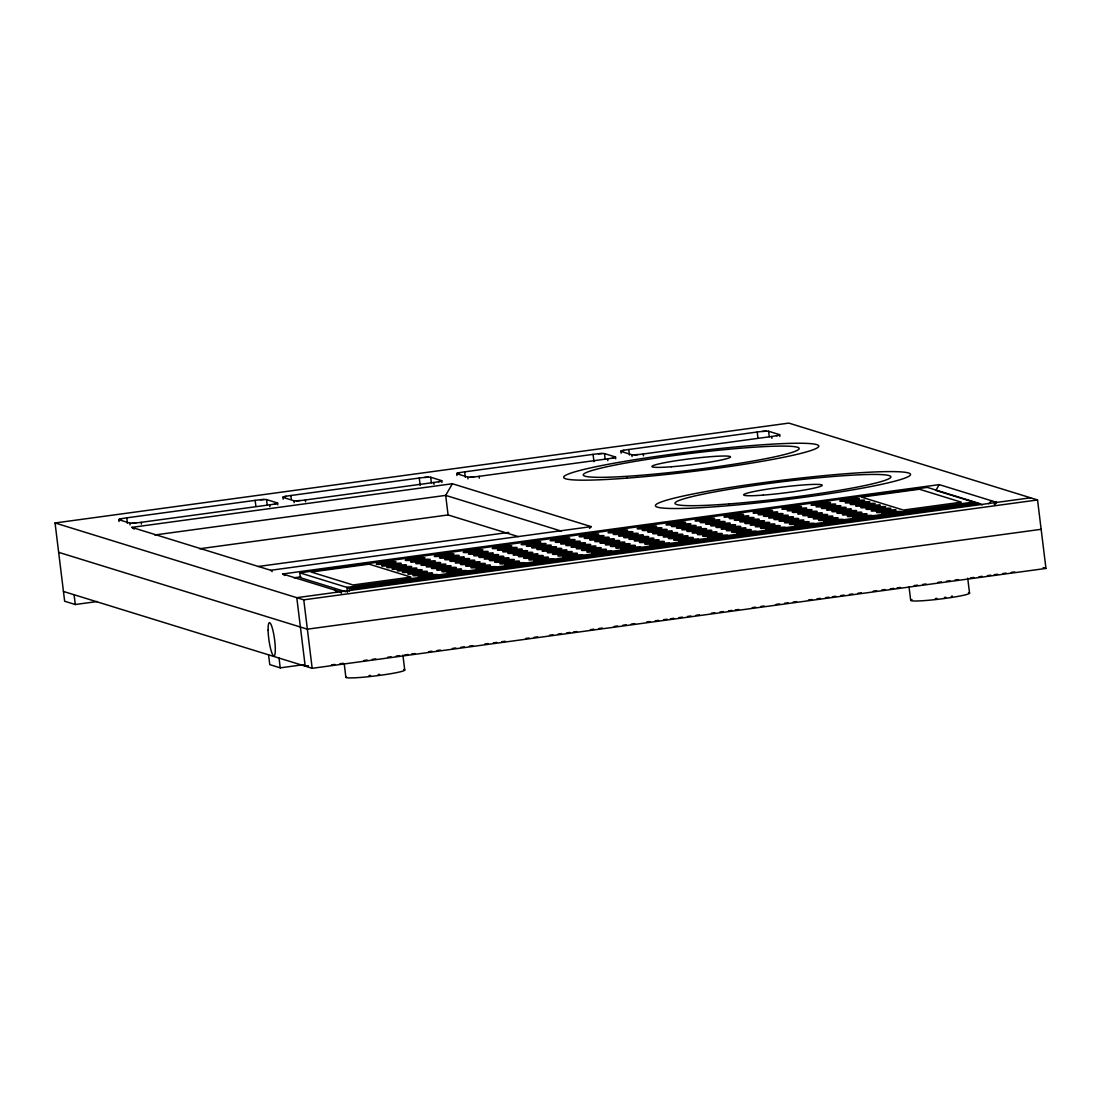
<?xml version="1.0" encoding="UTF-8"?>
<svg xmlns="http://www.w3.org/2000/svg" width="1101" height="1101" viewBox="0 0 1101 1101"><rect width="100%" height="100%" fill="white"/><g stroke="black" fill="none" stroke-linecap="round" stroke-linejoin="round"><path stroke-width="1.5" d="M349.306 591.265L349.485 588.182L977.055 502.758M589.53 528.397L591.223 526.636L452.387 483.738L445.685 495.381L448.079 514.938L518.199 536.6M994.74 504.506L996.777 502.4L939.222 484.619L935.864 490.427L982.367 504.795M994.217 504.354L995.896 502.125M988.712 503.721L991.547 500.776M97.26 601.531L75.295 604.518L64.656 601.242L55.05 522.975L788.825 423.101L1037.541 499.95L1045.95 568.433L312.175 668.307L63.459 591.457M121.908 518.612L119.362 519.218M119.046 521.53L118.825 519.7A9.881 0.757 -7 0 1 126.739 517.842L255.143 500.363A9.881 0.757 -7 0 1 266.552 499.593L277.535 502.978L277.755 504.822M260.497 499.758L264.185 499.496M286.054 496.276L283.494 496.868M283.191 499.193L282.957 497.349A9.881 0.757 -7 0 1 290.87 495.505L419.288 478.027A9.881 0.757 -7 0 1 430.684 477.242L441.666 480.642L441.9 482.472M424.628 477.407L428.317 477.16M459.833 472.618L457.287 473.224M456.97 475.536L456.75 473.691A9.881 0.757 -7 0 1 464.663 471.847L593.067 454.369A9.881 0.757 -7 0 1 604.477 453.584L615.459 456.984L615.693 458.814M598.421 453.75L602.109 453.502M623.978 450.281L621.418 450.873M621.115 453.185L620.881 451.355A9.881 0.757 -7 0 1 628.795 449.497L757.213 432.019A9.881 0.757 -7 0 1 768.608 431.248L779.591 434.647L779.825 436.478M762.553 431.413L766.241 431.165M135.863 522.934L132.175 523.181M274.452 504.065L277.012 503.46M299.995 500.583L296.32 500.831M438.583 481.729L441.143 481.123M473.788 476.926L470.113 477.187M612.376 458.071L614.936 457.465M637.919 454.589L634.245 454.837M776.508 435.721L779.068 435.129M118.825 519.7L129.808 523.085A9.881 0.757 -7 0 0 141.217 522.314L269.621 504.836A9.881 0.757 -7 0 0 277.535 502.978M282.957 497.349L293.953 500.749A9.881 0.757 -7 0 0 305.349 499.978L433.766 482.499A9.881 0.757 -7 0 0 441.666 480.642M456.75 473.691L467.746 477.091A9.881 0.757 -7 0 0 479.141 476.32L607.546 458.842A9.881 0.757 -7 0 0 615.459 456.984M620.881 451.355L631.878 454.754A9.881 0.757 -7 0 0 643.273 453.984L771.691 436.491A9.881 0.757 -7 0 0 779.591 434.647M134.212 529.058L131.845 527.365L452.387 483.738M154.663 534.99L445.685 495.381L561.455 531.15M199.611 548.766L448.079 514.938M258.336 566.478L508.8 532.389M131.845 527.365L270.681 570.277L591.223 526.636M284.774 575.479L282.682 573.979L939.222 484.619M299.775 572.823L927.345 487.399L979.67 503.556L352.1 588.98L299.775 572.823L300.38 577.708L345.838 591.76M294.077 577.791L300.89 576.855M420.568 577.337L346.87 587.37L347.462 592.255M437.29 575.066L449.538 573.401M466.26 571.116L478.508 569.451M495.23 567.18L507.465 565.515M524.186 563.23L536.435 561.565M553.156 559.294L565.391 557.629M582.126 555.344L594.361 553.679M611.083 551.408L623.331 549.743M640.053 547.458L652.287 545.793M669.023 543.522L681.258 541.857M697.979 539.573L710.228 537.907M726.949 535.636L739.184 533.971M755.905 531.687L768.154 530.021M784.875 527.751L797.124 526.085M813.845 523.801L826.08 522.135M842.802 519.865L855.05 518.199M871.772 515.915L884.007 514.25M900.742 511.979L974.44 501.946M1030.564 497.803L296.788 597.678L305.197 666.16L308.418 665.72M55.05 522.975L303.766 599.839L1037.541 499.95M1041.147 529.306L307.358 629.18L58.656 552.33M268.561 654.834L269.773 664.619L280.232 667.853L303.738 664.646M331.442 664.908L334.842 664.44M339.961 663.752L343.361 663.284M363.812 660.504L367.225 660.036M372.331 659.348L375.744 658.88M387.662 657.256L391.075 656.788M396.181 656.1L399.594 655.632M404.7 654.944L408.113 654.476M411.513 654.008L414.926 653.54M428.55 651.696L431.964 651.228M437.069 650.526L440.483 650.072M452.415 648.448L455.814 647.98M460.934 647.278L464.333 646.824M469.453 646.122L472.852 645.654M484.784 644.044L488.197 643.576M493.303 642.874L496.716 642.42M501.822 641.718L505.235 641.25M525.672 638.47L529.086 638.002M534.191 637.314L537.605 636.846M549.523 635.222L552.936 634.754M558.042 634.066L561.455 633.598M566.561 632.91L569.974 632.442M573.387 631.974L576.786 631.52M590.425 629.662L593.824 629.194M598.944 628.492L602.343 628.038M614.275 626.414L617.675 625.946M622.794 625.258L626.194 624.79M631.313 624.088L634.726 623.634M646.645 622.01L650.058 621.542M655.164 620.84L658.577 620.386M663.683 619.684L667.096 619.216M670.495 618.762L673.908 618.294M679.014 617.592L682.427 617.138M687.533 616.436L690.946 615.968M696.052 615.28L699.465 614.812M711.397 613.188L714.797 612.734M719.916 612.032L723.316 611.564M728.435 610.876L731.835 610.408M735.248 609.94L738.647 609.486M752.286 607.628L755.685 607.16M760.805 606.472L764.204 606.004M776.136 604.38L779.549 603.912M784.655 603.224L788.068 602.756M793.174 602.054L796.587 601.6M808.506 599.976L811.919 599.508M817.025 598.806L820.438 598.352M825.544 597.65L828.957 597.182M832.37 596.728L835.769 596.26M840.889 595.572L844.288 595.104M849.408 594.402L852.807 593.948M857.927 593.246L861.326 592.778M873.258 591.154L876.657 590.7M881.777 589.998L885.176 589.53M890.296 588.842L893.695 588.374M897.109 587.906L900.522 587.452M914.147 585.594L917.56 585.126M922.666 584.438L926.079 583.97M937.997 582.346L941.41 581.879M946.516 581.19L949.929 580.722M955.035 580.021L958.448 579.566M970.38 577.942L973.779 577.475M978.899 576.786L982.298 576.318M987.418 575.617L990.817 575.162M994.231 574.694L997.63 574.227M1002.75 573.538L1006.149 573.07M1011.268 572.369L1014.668 571.914M1043.156 567.565L1045.95 568.433M282.682 573.979L340.237 591.76M339.356 591.498L341.53 593.191M335.007 590.15L336.892 591.801M270.681 570.277L272.195 571.598M967.71 578.149L969.554 593.178M909.054 586.984L910.692 600.334M771.691 436.491L771.911 438.336M768.608 431.248L769.282 436.753M757.213 432.019L757.887 437.524M643.273 453.984L643.493 455.814M631.878 454.754L632.098 456.585M628.795 449.497L629.469 455.002M607.546 458.842L607.78 460.672M604.477 453.584L605.151 459.089M593.067 454.369L593.976 461.704M479.141 476.32L479.362 478.151M467.746 477.091L467.966 478.921M464.663 471.847L465.338 477.352M433.766 482.499L433.987 484.33M430.684 477.242L431.358 482.747M419.288 478.027L420.183 485.362M402.897 655.026L404.741 670.055M344.228 663.862L345.865 677.225M305.349 499.978L305.569 501.808M293.953 500.749L294.173 502.579M290.87 495.505L291.325 499.166M303.766 599.839L312.175 668.307M269.621 504.836L269.855 506.666M266.552 499.593L267.226 505.098M279.035 658.068L280.232 667.853M255.143 500.363L255.817 505.868M141.217 522.314L141.437 524.145M129.808 523.085L130.042 524.929M126.739 517.842L127.413 523.347M74.097 594.746L75.295 604.518M403.682 669.573A29.658 2.271 -7 0 1 376.336 675.808A29.658 2.271 -7 0 1 346.443 676.702M379.597 674.335A16.309 1.252 -7 0 1 378.18 674.528M370.542 675.422A16.309 1.252 -7 0 1 369 675.574M968.495 592.682A29.658 2.271 -7 0 1 939.69 599.095A29.658 2.271 -7 0 1 911.986 599.522M952.393 596.081A16.309 1.252 -7 0 1 951.25 596.315M945.855 597.237A16.309 1.252 -7 0 1 944.424 597.444M936.937 598.38A16.309 1.252 -7 0 1 935.368 598.545M369.11 564.152L311.17 572.038L353.036 584.975L410.962 577.089L369.11 564.152M919.445 489.243L861.505 497.129L903.37 510.066L961.297 502.18L919.445 489.243M718.747 506.474A128.5 9.854 -7 0 0 910.527 474.531A128.5 9.854 -7 0 0 719.682 489.161A128.5 9.854 -7 0 0 718.747 506.474M728.628 503.955A108.724 8.34 -7 0 0 890.902 476.926A108.724 8.34 -7 0 0 729.426 489.298A108.724 8.34 -7 0 0 728.628 503.955M627.006 478.123A128.5 9.854 -7 0 0 818.786 446.18A128.5 9.854 -7 0 0 627.942 460.81A128.5 9.854 -7 0 0 627.006 478.123M636.887 475.604A108.724 8.34 -7 0 0 799.161 448.575A108.724 8.34 -7 0 0 637.685 460.947A108.724 8.34 -7 0 0 636.887 475.604M763.213 495.106A39.54 3.028 -7 0 0 822.227 485.28A39.54 3.028 -7 0 0 763.502 489.78A39.54 3.028 -7 0 0 763.213 495.106M671.472 466.755A39.54 3.028 -7 0 0 730.486 456.929A39.54 3.028 -7 0 0 671.761 461.429A39.54 3.028 -7 0 0 671.472 466.755M881.323 512.488A9.881 0.757 -7 0 0 896.076 510.038A9.881 0.757 -7 0 0 881.406 511.167A9.881 0.757 -7 0 0 881.323 512.488M876.093 510.878A9.881 0.757 -7 0 0 890.847 508.414A9.881 0.757 -7 0 0 876.162 509.543A9.881 0.757 -7 0 0 876.093 510.878M870.863 509.254A9.881 0.757 -7 0 0 885.617 506.804A9.881 0.757 -7 0 0 870.932 507.933A9.881 0.757 -7 0 0 870.863 509.254M865.634 507.644A9.881 0.757 -7 0 0 880.387 505.18A9.881 0.757 -7 0 0 865.703 506.309A9.881 0.757 -7 0 0 865.634 507.644M860.404 506.02A9.881 0.757 -7 0 0 875.157 503.57A9.881 0.757 -7 0 0 860.473 504.698A9.881 0.757 -7 0 0 860.404 506.02M855.16 504.409A9.881 0.757 -7 0 0 869.914 501.946A9.881 0.757 -7 0 0 855.243 503.074A9.881 0.757 -7 0 0 855.16 504.409M849.931 502.785A9.881 0.757 -7 0 0 864.684 500.336A9.881 0.757 -7 0 0 850.013 501.464A9.881 0.757 -7 0 0 849.931 502.785M844.701 501.175A9.881 0.757 -7 0 0 859.454 498.712A9.881 0.757 -7 0 0 844.77 499.84A9.881 0.757 -7 0 0 844.701 501.175M815.731 505.111A9.881 0.757 -7 0 0 830.484 502.662A9.881 0.757 -7 0 0 815.813 503.79A9.881 0.757 -7 0 0 815.731 505.111M820.974 506.735A9.881 0.757 -7 0 0 835.728 504.272A9.881 0.757 -7 0 0 821.043 505.4A9.881 0.757 -7 0 0 820.974 506.735M826.204 508.345A9.881 0.757 -7 0 0 840.958 505.896A9.881 0.757 -7 0 0 826.273 507.024A9.881 0.757 -7 0 0 826.204 508.345M831.434 509.969A9.881 0.757 -7 0 0 846.187 507.506A9.881 0.757 -7 0 0 831.503 508.634A9.881 0.757 -7 0 0 831.434 509.969M836.664 511.58A9.881 0.757 -7 0 0 851.417 509.13A9.881 0.757 -7 0 0 836.732 510.258A9.881 0.757 -7 0 0 836.664 511.58M841.893 513.204A9.881 0.757 -7 0 0 856.647 510.74A9.881 0.757 -7 0 0 841.976 511.869A9.881 0.757 -7 0 0 841.893 513.204M847.137 514.814A9.881 0.757 -7 0 0 861.89 512.364A9.881 0.757 -7 0 0 847.206 513.493A9.881 0.757 -7 0 0 847.137 514.814M852.367 516.438A9.881 0.757 -7 0 0 867.12 513.974A9.881 0.757 -7 0 0 852.435 515.103A9.881 0.757 -7 0 0 852.367 516.438M823.397 520.374A9.881 0.757 -7 0 0 838.15 517.924A9.881 0.757 -7 0 0 823.465 519.053A9.881 0.757 -7 0 0 823.397 520.374M818.167 518.764A9.881 0.757 -7 0 0 832.92 516.3A9.881 0.757 -7 0 0 818.236 517.429A9.881 0.757 -7 0 0 818.167 518.764M812.937 517.14A9.881 0.757 -7 0 0 827.691 514.69A9.881 0.757 -7 0 0 813.006 515.818A9.881 0.757 -7 0 0 812.937 517.14M807.707 515.529A9.881 0.757 -7 0 0 822.461 513.066A9.881 0.757 -7 0 0 807.776 514.195A9.881 0.757 -7 0 0 807.707 515.529M802.464 513.906A9.881 0.757 -7 0 0 817.217 511.456A9.881 0.757 -7 0 0 802.546 512.584A9.881 0.757 -7 0 0 802.464 513.906M797.234 512.295A9.881 0.757 -7 0 0 811.987 509.832A9.881 0.757 -7 0 0 797.303 510.96A9.881 0.757 -7 0 0 797.234 512.295M792.004 510.671A9.881 0.757 -7 0 0 806.758 508.222A9.881 0.757 -7 0 0 792.073 509.35A9.881 0.757 -7 0 0 792.004 510.671M786.775 509.061A9.881 0.757 -7 0 0 801.528 506.598A9.881 0.757 -7 0 0 786.843 507.726A9.881 0.757 -7 0 0 786.775 509.061M757.805 512.997A9.881 0.757 -7 0 0 772.558 510.547A9.881 0.757 -7 0 0 757.873 511.676A9.881 0.757 -7 0 0 757.805 512.997M763.034 514.621A9.881 0.757 -7 0 0 777.788 512.158A9.881 0.757 -7 0 0 763.117 513.286A9.881 0.757 -7 0 0 763.034 514.621M768.278 516.231A9.881 0.757 -7 0 0 783.031 513.782A9.881 0.757 -7 0 0 768.347 514.91A9.881 0.757 -7 0 0 768.278 516.231M773.508 517.855A9.881 0.757 -7 0 0 788.261 515.392A9.881 0.757 -7 0 0 773.576 516.52A9.881 0.757 -7 0 0 773.508 517.855M778.737 519.466A9.881 0.757 -7 0 0 793.491 517.016A9.881 0.757 -7 0 0 778.806 518.144A9.881 0.757 -7 0 0 778.737 519.466M783.967 521.09A9.881 0.757 -7 0 0 798.72 518.626A9.881 0.757 -7 0 0 784.036 519.755A9.881 0.757 -7 0 0 783.967 521.09M789.197 522.7A9.881 0.757 -7 0 0 803.95 520.25A9.881 0.757 -7 0 0 789.279 521.379A9.881 0.757 -7 0 0 789.197 522.7M794.427 524.324A9.881 0.757 -7 0 0 809.18 521.86A9.881 0.757 -7 0 0 794.509 522.989A9.881 0.757 -7 0 0 794.427 524.324M765.47 528.26A9.881 0.757 -7 0 0 780.224 525.81A9.881 0.757 -7 0 0 765.539 526.925A9.881 0.757 -7 0 0 765.47 528.26M760.24 526.65A9.881 0.757 -7 0 0 774.994 524.186A9.881 0.757 -7 0 0 760.309 525.315A9.881 0.757 -7 0 0 760.24 526.65M754.997 525.026A9.881 0.757 -7 0 0 769.75 522.576A9.881 0.757 -7 0 0 755.08 523.704A9.881 0.757 -7 0 0 754.997 525.026M749.767 523.415A9.881 0.757 -7 0 0 764.521 520.952A9.881 0.757 -7 0 0 749.85 522.08A9.881 0.757 -7 0 0 749.767 523.415M744.537 521.791A9.881 0.757 -7 0 0 759.291 519.342A9.881 0.757 -7 0 0 744.606 520.47A9.881 0.757 -7 0 0 744.537 521.791M739.308 520.181A9.881 0.757 -7 0 0 754.061 517.718A9.881 0.757 -7 0 0 739.377 518.846A9.881 0.757 -7 0 0 739.308 520.181M734.078 518.557A9.881 0.757 -7 0 0 748.831 516.108A9.881 0.757 -7 0 0 734.147 517.236A9.881 0.757 -7 0 0 734.078 518.557M728.848 516.947A9.881 0.757 -7 0 0 743.602 514.484A9.881 0.757 -7 0 0 728.917 515.612A9.881 0.757 -7 0 0 728.848 516.947M699.878 520.883A9.881 0.757 -7 0 0 714.632 518.433A9.881 0.757 -7 0 0 699.947 519.562A9.881 0.757 -7 0 0 699.878 520.883M705.108 522.507A9.881 0.757 -7 0 0 719.861 520.044A9.881 0.757 -7 0 0 705.177 521.172A9.881 0.757 -7 0 0 705.108 522.507M710.338 524.117A9.881 0.757 -7 0 0 725.091 521.668A9.881 0.757 -7 0 0 710.42 522.796A9.881 0.757 -7 0 0 710.338 524.117M715.567 525.741A9.881 0.757 -7 0 0 730.321 523.278A9.881 0.757 -7 0 0 715.65 524.406A9.881 0.757 -7 0 0 715.567 525.741M720.811 527.351A9.881 0.757 -7 0 0 735.564 524.902A9.881 0.757 -7 0 0 720.88 526.03A9.881 0.757 -7 0 0 720.811 527.351M726.041 528.975A9.881 0.757 -7 0 0 740.794 526.512A9.881 0.757 -7 0 0 726.11 527.64A9.881 0.757 -7 0 0 726.041 528.975M731.27 530.586A9.881 0.757 -7 0 0 746.024 528.136A9.881 0.757 -7 0 0 731.339 529.251A9.881 0.757 -7 0 0 731.27 530.586M736.5 532.21A9.881 0.757 -7 0 0 751.254 529.746A9.881 0.757 -7 0 0 736.569 530.875A9.881 0.757 -7 0 0 736.5 532.21M707.544 536.146A9.881 0.757 -7 0 0 722.297 533.696A9.881 0.757 -7 0 0 707.613 534.811A9.881 0.757 -7 0 0 707.544 536.146M702.3 534.535A9.881 0.757 -7 0 0 717.054 532.072A9.881 0.757 -7 0 0 702.383 533.201A9.881 0.757 -7 0 0 702.3 534.535M697.071 532.912A9.881 0.757 -7 0 0 711.824 530.462A9.881 0.757 -7 0 0 697.139 531.577A9.881 0.757 -7 0 0 697.071 532.912M691.841 531.301A9.881 0.757 -7 0 0 706.594 528.838A9.881 0.757 -7 0 0 691.91 529.966A9.881 0.757 -7 0 0 691.841 531.301M686.611 529.677A9.881 0.757 -7 0 0 701.365 527.228A9.881 0.757 -7 0 0 686.68 528.356A9.881 0.757 -7 0 0 686.611 529.677M681.381 528.067A9.881 0.757 -7 0 0 696.135 525.604A9.881 0.757 -7 0 0 681.45 526.732A9.881 0.757 -7 0 0 681.381 528.067M676.138 526.443A9.881 0.757 -7 0 0 690.891 523.993A9.881 0.757 -7 0 0 676.22 525.122A9.881 0.757 -7 0 0 676.138 526.443M670.908 524.833A9.881 0.757 -7 0 0 685.662 522.369A9.881 0.757 -7 0 0 670.991 523.498A9.881 0.757 -7 0 0 670.908 524.833M641.952 528.769A9.881 0.757 -7 0 0 656.705 526.319A9.881 0.757 -7 0 0 642.021 527.448A9.881 0.757 -7 0 0 641.952 528.769M647.182 530.393A9.881 0.757 -7 0 0 661.935 527.93A9.881 0.757 -7 0 0 647.25 529.058A9.881 0.757 -7 0 0 647.182 530.393M652.411 532.003A9.881 0.757 -7 0 0 667.165 529.553A9.881 0.757 -7 0 0 652.48 530.682A9.881 0.757 -7 0 0 652.411 532.003M657.641 533.627A9.881 0.757 -7 0 0 672.394 531.164A9.881 0.757 -7 0 0 657.71 532.292A9.881 0.757 -7 0 0 657.641 533.627M662.871 535.237A9.881 0.757 -7 0 0 677.624 532.788A9.881 0.757 -7 0 0 662.953 533.902A9.881 0.757 -7 0 0 662.871 535.237M668.114 536.861A9.881 0.757 -7 0 0 682.868 534.398A9.881 0.757 -7 0 0 668.183 535.526A9.881 0.757 -7 0 0 668.114 536.861M673.344 538.472A9.881 0.757 -7 0 0 688.097 536.022A9.881 0.757 -7 0 0 673.413 537.137A9.881 0.757 -7 0 0 673.344 538.472M678.574 540.096A9.881 0.757 -7 0 0 693.327 537.632A9.881 0.757 -7 0 0 678.643 538.761A9.881 0.757 -7 0 0 678.574 540.096M649.604 544.032A9.881 0.757 -7 0 0 664.357 541.582A9.881 0.757 -7 0 0 649.686 542.697A9.881 0.757 -7 0 0 649.604 544.032M644.374 542.421A9.881 0.757 -7 0 0 659.127 539.958A9.881 0.757 -7 0 0 644.443 541.086A9.881 0.757 -7 0 0 644.374 542.421M639.144 540.797A9.881 0.757 -7 0 0 653.898 538.348A9.881 0.757 -7 0 0 639.213 539.462A9.881 0.757 -7 0 0 639.144 540.797M633.915 539.187A9.881 0.757 -7 0 0 648.668 536.724A9.881 0.757 -7 0 0 633.983 537.852A9.881 0.757 -7 0 0 633.915 539.187M628.685 537.563A9.881 0.757 -7 0 0 643.438 535.114A9.881 0.757 -7 0 0 628.754 536.228A9.881 0.757 -7 0 0 628.685 537.563M623.441 535.953A9.881 0.757 -7 0 0 638.195 533.49A9.881 0.757 -7 0 0 623.524 534.618A9.881 0.757 -7 0 0 623.441 535.953M618.212 534.329A9.881 0.757 -7 0 0 632.965 531.879A9.881 0.757 -7 0 0 618.28 532.994A9.881 0.757 -7 0 0 618.212 534.329M612.982 532.719A9.881 0.757 -7 0 0 627.735 530.255A9.881 0.757 -7 0 0 613.051 531.384A9.881 0.757 -7 0 0 612.982 532.719M584.012 536.655A9.881 0.757 -7 0 0 598.765 534.205A9.881 0.757 -7 0 0 584.094 535.32A9.881 0.757 -7 0 0 584.012 536.655M589.255 538.279A9.881 0.757 -7 0 0 604.009 535.815A9.881 0.757 -7 0 0 589.324 536.944A9.881 0.757 -7 0 0 589.255 538.279M594.485 539.889A9.881 0.757 -7 0 0 609.238 537.439A9.881 0.757 -7 0 0 594.554 538.554A9.881 0.757 -7 0 0 594.485 539.889M599.715 541.513A9.881 0.757 -7 0 0 614.468 539.05A9.881 0.757 -7 0 0 599.784 540.178A9.881 0.757 -7 0 0 599.715 541.513M604.944 543.123A9.881 0.757 -7 0 0 619.698 540.674A9.881 0.757 -7 0 0 605.013 541.788A9.881 0.757 -7 0 0 604.944 543.123M610.174 544.747A9.881 0.757 -7 0 0 624.928 542.284A9.881 0.757 -7 0 0 610.257 543.412A9.881 0.757 -7 0 0 610.174 544.747M615.404 546.357A9.881 0.757 -7 0 0 630.157 543.908A9.881 0.757 -7 0 0 615.487 545.023A9.881 0.757 -7 0 0 615.404 546.357M620.647 547.981A9.881 0.757 -7 0 0 635.401 545.518A9.881 0.757 -7 0 0 620.716 546.646A9.881 0.757 -7 0 0 620.647 547.981M591.677 551.918A9.881 0.757 -7 0 0 606.431 549.468A9.881 0.757 -7 0 0 591.746 550.583A9.881 0.757 -7 0 0 591.677 551.918M586.448 550.307A9.881 0.757 -7 0 0 601.201 547.844A9.881 0.757 -7 0 0 586.516 548.972A9.881 0.757 -7 0 0 586.448 550.307M581.218 548.683A9.881 0.757 -7 0 0 595.971 546.234A9.881 0.757 -7 0 0 581.287 547.348A9.881 0.757 -7 0 0 581.218 548.683M575.974 547.073A9.881 0.757 -7 0 0 590.728 544.61A9.881 0.757 -7 0 0 576.057 545.738A9.881 0.757 -7 0 0 575.974 547.073M570.745 545.449A9.881 0.757 -7 0 0 585.498 542.999A9.881 0.757 -7 0 0 570.827 544.114A9.881 0.757 -7 0 0 570.745 545.449M565.515 543.839A9.881 0.757 -7 0 0 580.268 541.375A9.881 0.757 -7 0 0 565.584 542.504A9.881 0.757 -7 0 0 565.515 543.839M560.285 542.215A9.881 0.757 -7 0 0 575.039 539.765A9.881 0.757 -7 0 0 560.354 540.88A9.881 0.757 -7 0 0 560.285 542.215M555.055 540.605A9.881 0.757 -7 0 0 569.809 538.141A9.881 0.757 -7 0 0 555.124 539.27A9.881 0.757 -7 0 0 555.055 540.605M526.085 544.541A9.881 0.757 -7 0 0 540.839 542.091A9.881 0.757 -7 0 0 526.154 543.206A9.881 0.757 -7 0 0 526.085 544.541M531.315 546.165A9.881 0.757 -7 0 0 546.068 543.701A9.881 0.757 -7 0 0 531.398 544.83A9.881 0.757 -7 0 0 531.315 546.165M536.545 547.775A9.881 0.757 -7 0 0 551.298 545.325A9.881 0.757 -7 0 0 536.627 546.44A9.881 0.757 -7 0 0 536.545 547.775M541.788 549.399A9.881 0.757 -7 0 0 556.542 546.936A9.881 0.757 -7 0 0 541.857 548.064A9.881 0.757 -7 0 0 541.788 549.399M547.018 551.009A9.881 0.757 -7 0 0 561.771 548.559A9.881 0.757 -7 0 0 547.087 549.674A9.881 0.757 -7 0 0 547.018 551.009M552.248 552.633A9.881 0.757 -7 0 0 567.001 550.17A9.881 0.757 -7 0 0 552.317 551.298A9.881 0.757 -7 0 0 552.248 552.633M557.478 554.243A9.881 0.757 -7 0 0 572.231 551.794A9.881 0.757 -7 0 0 557.546 552.908A9.881 0.757 -7 0 0 557.478 554.243M562.707 555.867A9.881 0.757 -7 0 0 577.461 553.404A9.881 0.757 -7 0 0 562.79 554.532A9.881 0.757 -7 0 0 562.707 555.867M533.751 559.803A9.881 0.757 -7 0 0 548.504 557.354A9.881 0.757 -7 0 0 533.82 558.468A9.881 0.757 -7 0 0 533.751 559.803M528.521 558.193A9.881 0.757 -7 0 0 543.275 555.73A9.881 0.757 -7 0 0 528.59 556.858A9.881 0.757 -7 0 0 528.521 558.193M523.278 556.569A9.881 0.757 -7 0 0 538.031 554.12A9.881 0.757 -7 0 0 523.36 555.234A9.881 0.757 -7 0 0 523.278 556.569M518.048 554.959A9.881 0.757 -7 0 0 532.801 552.496A9.881 0.757 -7 0 0 518.117 553.624A9.881 0.757 -7 0 0 518.048 554.959M512.818 553.335A9.881 0.757 -7 0 0 527.572 550.885A9.881 0.757 -7 0 0 512.887 552A9.881 0.757 -7 0 0 512.818 553.335M507.589 551.725A9.881 0.757 -7 0 0 522.342 549.261A9.881 0.757 -7 0 0 507.657 550.39A9.881 0.757 -7 0 0 507.589 551.725M502.359 550.101A9.881 0.757 -7 0 0 517.112 547.651A9.881 0.757 -7 0 0 502.428 548.766A9.881 0.757 -7 0 0 502.359 550.101M497.115 548.491A9.881 0.757 -7 0 0 511.869 546.027A9.881 0.757 -7 0 0 497.198 547.156A9.881 0.757 -7 0 0 497.115 548.491M468.159 552.427A9.881 0.757 -7 0 0 482.912 549.977A9.881 0.757 -7 0 0 468.228 551.092A9.881 0.757 -7 0 0 468.159 552.427M473.389 554.051A9.881 0.757 -7 0 0 488.142 551.587A9.881 0.757 -7 0 0 473.458 552.716A9.881 0.757 -7 0 0 473.389 554.051M478.618 555.661A9.881 0.757 -7 0 0 493.372 553.211A9.881 0.757 -7 0 0 478.687 554.326A9.881 0.757 -7 0 0 478.618 555.661M483.848 557.285A9.881 0.757 -7 0 0 498.602 554.821A9.881 0.757 -7 0 0 483.931 555.95A9.881 0.757 -7 0 0 483.848 557.285M489.092 558.895A9.881 0.757 -7 0 0 503.845 556.445A9.881 0.757 -7 0 0 489.161 557.56A9.881 0.757 -7 0 0 489.092 558.895M494.321 560.519A9.881 0.757 -7 0 0 509.075 558.056A9.881 0.757 -7 0 0 494.39 559.184A9.881 0.757 -7 0 0 494.321 560.519M499.551 562.129A9.881 0.757 -7 0 0 514.305 559.68A9.881 0.757 -7 0 0 499.62 560.794A9.881 0.757 -7 0 0 499.551 562.129M504.781 563.753A9.881 0.757 -7 0 0 519.534 561.29A9.881 0.757 -7 0 0 504.85 562.418A9.881 0.757 -7 0 0 504.781 563.753M475.825 567.689A9.881 0.757 -7 0 0 490.564 565.226A9.881 0.757 -7 0 0 475.893 566.354A9.881 0.757 -7 0 0 475.825 567.689M470.581 566.079A9.881 0.757 -7 0 0 485.335 563.616A9.881 0.757 -7 0 0 470.664 564.744A9.881 0.757 -7 0 0 470.581 566.079M465.351 564.455A9.881 0.757 -7 0 0 480.105 562.005A9.881 0.757 -7 0 0 465.42 563.12A9.881 0.757 -7 0 0 465.351 564.455M460.122 562.845A9.881 0.757 -7 0 0 474.875 560.381A9.881 0.757 -7 0 0 460.19 561.51A9.881 0.757 -7 0 0 460.122 562.845M454.892 561.221A9.881 0.757 -7 0 0 469.645 558.771A9.881 0.757 -7 0 0 454.961 559.886A9.881 0.757 -7 0 0 454.892 561.221M449.662 559.611A9.881 0.757 -7 0 0 464.416 557.147A9.881 0.757 -7 0 0 449.731 558.276A9.881 0.757 -7 0 0 449.662 559.611M444.419 557.987A9.881 0.757 -7 0 0 459.172 555.537A9.881 0.757 -7 0 0 444.501 556.652A9.881 0.757 -7 0 0 444.419 557.987M439.189 556.377A9.881 0.757 -7 0 0 453.942 553.913A9.881 0.757 -7 0 0 439.258 555.042A9.881 0.757 -7 0 0 439.189 556.377M410.233 560.313A9.881 0.757 -7 0 0 424.986 557.863A9.881 0.757 -7 0 0 410.301 558.978A9.881 0.757 -7 0 0 410.233 560.313M415.462 561.937A9.881 0.757 -7 0 0 430.216 559.473A9.881 0.757 -7 0 0 415.531 560.602A9.881 0.757 -7 0 0 415.462 561.937M420.692 563.547A9.881 0.757 -7 0 0 435.445 561.097A9.881 0.757 -7 0 0 420.761 562.212A9.881 0.757 -7 0 0 420.692 563.547M425.922 565.171A9.881 0.757 -7 0 0 440.675 562.707A9.881 0.757 -7 0 0 425.991 563.836A9.881 0.757 -7 0 0 425.922 565.171M431.152 566.781A9.881 0.757 -7 0 0 445.905 564.331A9.881 0.757 -7 0 0 431.234 565.446A9.881 0.757 -7 0 0 431.152 566.781M436.381 568.405A9.881 0.757 -7 0 0 451.135 565.942A9.881 0.757 -7 0 0 436.464 567.07A9.881 0.757 -7 0 0 436.381 568.405M441.625 570.015A9.881 0.757 -7 0 0 456.378 567.552A9.881 0.757 -7 0 0 441.694 568.68A9.881 0.757 -7 0 0 441.625 570.015M446.855 571.639A9.881 0.757 -7 0 0 461.608 569.176A9.881 0.757 -7 0 0 446.923 570.304A9.881 0.757 -7 0 0 446.855 571.639M417.885 575.575A9.881 0.757 -7 0 0 432.638 573.112A9.881 0.757 -7 0 0 417.967 574.24A9.881 0.757 -7 0 0 417.885 575.575M412.655 573.965A9.881 0.757 -7 0 0 427.408 571.502A9.881 0.757 -7 0 0 412.724 572.63A9.881 0.757 -7 0 0 412.655 573.965M407.425 572.341A9.881 0.757 -7 0 0 422.178 569.878A9.881 0.757 -7 0 0 407.494 571.006A9.881 0.757 -7 0 0 407.425 572.341M402.195 570.731A9.881 0.757 -7 0 0 416.949 568.267A9.881 0.757 -7 0 0 402.264 569.396A9.881 0.757 -7 0 0 402.195 570.731M396.952 569.107A9.881 0.757 -7 0 0 411.705 566.657A9.881 0.757 -7 0 0 397.034 567.772A9.881 0.757 -7 0 0 396.952 569.107M391.722 567.497A9.881 0.757 -7 0 0 406.475 565.033A9.881 0.757 -7 0 0 391.805 566.162A9.881 0.757 -7 0 0 391.722 567.497M386.492 565.873A9.881 0.757 -7 0 0 401.246 563.423A9.881 0.757 -7 0 0 386.561 564.538A9.881 0.757 -7 0 0 386.492 565.873M381.263 564.263A9.881 0.757 -7 0 0 396.016 561.799A9.881 0.757 -7 0 0 381.331 562.928A9.881 0.757 -7 0 0 381.263 564.263M422.812 577.213A9.881 0.757 -7 0 0 437.868 574.763A9.881 0.757 -7 0 0 423.513 575.809A9.881 0.757 -7 0 0 422.812 577.213M268.107 630.226A16.804 2.821 82.2 0 0 273.736 655.962A16.804 2.821 82.2 0 0 273.241 631.809A16.804 2.821 82.2 0 0 268.107 630.226M451.782 573.277A9.881 0.757 -7 0 0 466.824 570.827A9.881 0.757 -7 0 0 452.47 571.859A9.881 0.757 -7 0 0 451.782 573.277M480.738 569.327A9.881 0.757 -7 0 0 495.794 566.877A9.881 0.757 -7 0 0 481.44 567.923A9.881 0.757 -7 0 0 480.738 569.327M509.708 565.391A9.881 0.757 -7 0 0 524.764 562.941A9.881 0.757 -7 0 0 510.41 563.973A9.881 0.757 -7 0 0 509.708 565.391M538.678 561.441A9.881 0.757 -7 0 0 553.72 558.991A9.881 0.757 -7 0 0 539.366 560.037A9.881 0.757 -7 0 0 538.678 561.441M567.634 557.505A9.881 0.757 -7 0 0 582.69 555.055A9.881 0.757 -7 0 0 568.336 556.101A9.881 0.757 -7 0 0 567.634 557.505M596.604 553.555A9.881 0.757 -7 0 0 611.661 551.106A9.881 0.757 -7 0 0 597.306 552.151A9.881 0.757 -7 0 0 596.604 553.555M625.561 549.619A9.881 0.757 -7 0 0 640.617 547.169A9.881 0.757 -7 0 0 626.263 548.215A9.881 0.757 -7 0 0 625.561 549.619M654.531 545.669A9.881 0.757 -7 0 0 669.587 543.22A9.881 0.757 -7 0 0 655.233 544.266A9.881 0.757 -7 0 0 654.531 545.669M683.501 541.733A9.881 0.757 -7 0 0 698.557 539.284A9.881 0.757 -7 0 0 684.189 540.33A9.881 0.757 -7 0 0 683.501 541.733M712.457 537.783A9.881 0.757 -7 0 0 727.513 535.334A9.881 0.757 -7 0 0 713.159 536.38A9.881 0.757 -7 0 0 712.457 537.783M741.427 533.847A9.881 0.757 -7 0 0 756.483 531.398A9.881 0.757 -7 0 0 742.129 532.444A9.881 0.757 -7 0 0 741.427 533.847M770.397 529.898A9.881 0.757 -7 0 0 785.44 527.448A9.881 0.757 -7 0 0 771.085 528.494A9.881 0.757 -7 0 0 770.397 529.898M799.354 525.961A9.881 0.757 -7 0 0 814.41 523.512A9.881 0.757 -7 0 0 800.055 524.558A9.881 0.757 -7 0 0 799.354 525.961M828.324 522.012A9.881 0.757 -7 0 0 843.38 519.562A9.881 0.757 -7 0 0 829.025 520.608A9.881 0.757 -7 0 0 828.324 522.012M857.294 518.076A9.881 0.757 -7 0 0 872.336 515.626A9.881 0.757 -7 0 0 857.982 516.672A9.881 0.757 -7 0 0 857.294 518.076M886.25 514.139A9.881 0.757 -7 0 0 901.306 511.676A9.881 0.757 -7 0 0 886.952 512.722A9.881 0.757 -7 0 0 886.25 514.139"/></g></svg>
